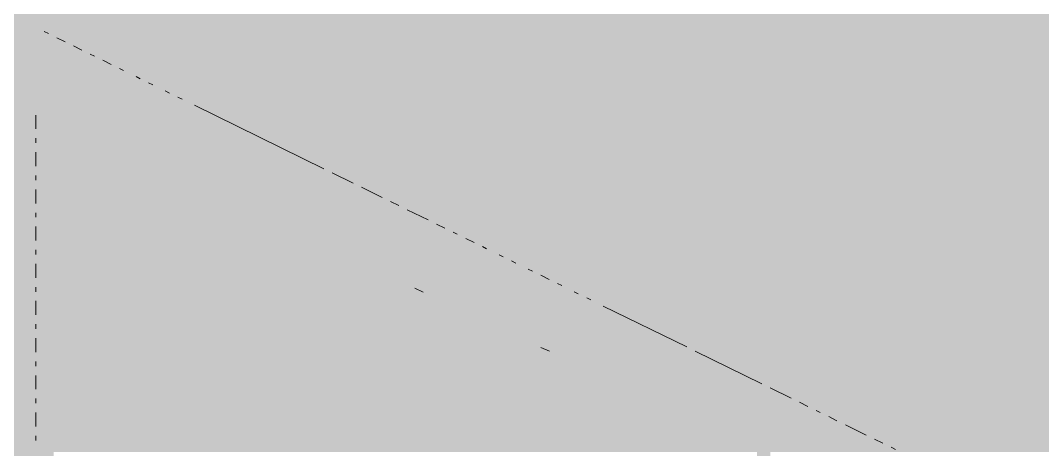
# Paper-space layout '03 3D Building and Roof' of a CAD drawing. Header units: millimetres. Extents: x 5 to 415, y 5 to 292.
# Drawn here: x 149.75 to 162.59, y 245.03 to 250.42 of the extents above; entities that cross this region are included whole.
import ezdxf

# ---------------------------------------------------------------- set-up
doc = ezdxf.new("R2010")
doc.units = ezdxf.units.MM
doc.layers.add('EXISTING', color=7, linetype='Continuous')
doc.layers.add('IMAGES', color=7, linetype='Continuous')

# ---------------------------------------------------------------- blocks, each defined once
blk = doc.blocks.new('SHEET_03')
at = {"layer": 'EXISTING', "color": 250, "lineweight": 9}
for p, q in [((150.054, 250.277), (150.107, 250.251)), ((150.211, 250.2), (150.316, 250.148)), ((150.421, 250.097), (150.526, 250.045)), ((150.63, 249.994), (150.683, 249.968)), ((150.788, 249.917), (150.892, 249.865)), ((150.997, 249.814), (151.049, 249.788)), ((151.207, 249.711), (151.259, 249.685)), ((151.364, 249.634), (151.416, 249.608)), ((151.573, 249.531), (151.626, 249.505)), ((151.73, 249.454), (151.783, 249.428)), ((151.94, 249.351), (153.563, 248.554)), ((149.95, 249.054), (149.95, 249.229)), ((149.95, 248.879), (149.95, 248.937)), ((149.95, 248.587), (149.95, 248.762)), ((149.95, 248.412), (149.95, 248.47)), ((153.668, 248.503), (153.93, 248.374)), ((149.95, 248.12), (149.95, 248.295)), ((154.035, 248.323), (154.297, 248.194)), ((154.401, 248.143), (154.506, 248.091)), ((154.611, 248.04), (154.873, 247.911)), ((149.95, 247.945), (149.95, 248.003)), ((149.95, 247.653), (149.95, 247.828)), ((154.977, 247.86), (155.082, 247.808)), ((155.187, 247.757), (155.239, 247.731)), ((155.344, 247.68), (155.449, 247.628)), ((149.95, 247.478), (149.95, 247.536)), ((155.554, 247.577), (155.606, 247.551)), ((155.763, 247.474), (155.815, 247.448)), ((155.92, 247.397), (155.973, 247.371)), ((149.95, 247.186), (149.95, 247.361)), ((156.13, 247.294), (156.182, 247.268)), ((156.287, 247.217), (156.391, 247.165)), ((149.95, 247.011), (149.95, 247.069)), ((154.704, 247.055), (154.81, 247.006)), ((156.496, 247.114), (156.549, 247.088)), ((156.706, 247.011), (156.758, 246.985)), ((149.95, 246.719), (149.95, 246.894)), ((156.863, 246.934), (156.915, 246.908)), ((157.072, 246.831), (158.12, 246.317)), ((149.95, 246.544), (149.95, 246.602)), ((149.95, 246.252), (149.95, 246.427)), ((156.289, 246.311), (156.395, 246.262)), ((158.225, 246.265), (159.063, 245.854)), ((149.95, 246.077), (149.95, 246.135)), ((149.95, 245.785), (149.95, 245.96)), ((159.167, 245.802), (159.429, 245.674)), ((149.95, 245.61), (149.95, 245.668)), ((159.534, 245.622), (159.639, 245.571)), ((149.95, 245.318), (149.95, 245.493)), ((159.743, 245.52), (159.796, 245.494)), ((159.901, 245.442), (160.005, 245.391)), ((160.11, 245.34), (160.372, 245.211)), ((149.95, 245.143), (149.95, 245.201)), ((160.477, 245.16), (160.581, 245.108)), ((160.686, 245.057), (160.738, 245.031))]:
    blk.add_line(p, q, dxfattribs=at)
at = {"layer": 'IMAGES', "color": 7}
for points in [[(149.671, 250.333), (149.838, 250.333), (149.671, 250.5), (149.838, 250.5)], [(149.838, 250.333), (150.171, 250.333), (149.838, 250.5), (150.171, 250.5)], [(150.171, 250.333), (150.338, 250.333), (150.171, 250.5), (150.338, 250.5)], [(150.338, 250.333), (150.671, 250.333), (150.338, 250.5), (150.671, 250.5)], [(150.671, 250.333), (218.659, 250.333), (150.671, 250.5), (218.659, 250.5)], [(149.671, 250.167), (149.838, 250.167), (149.671, 250.333), (149.838, 250.333)], [(149.838, 250.167), (150.005, 250.167), (149.838, 250.333), (150.005, 250.333)], [(150.005, 250.167), (150.338, 250.167), (150.005, 250.333), (150.338, 250.333)], [(150.338, 250.167), (150.671, 250.167), (150.338, 250.333), (150.671, 250.333)], [(150.671, 250.167), (218.992, 250.167), (150.671, 250.333), (218.992, 250.333)], [(140.84, 250), (149.838, 250), (140.84, 250.167), (149.838, 250.167)], [(149.838, 250), (150.005, 250), (149.838, 250.167), (150.005, 250.167)], [(150.005, 250), (150.171, 250), (150.005, 250.167), (150.171, 250.167)], [(150.171, 250), (150.338, 250), (150.171, 250.167), (150.338, 250.167)], [(150.338, 250), (150.505, 250), (150.338, 250.167), (150.505, 250.167)], [(150.505, 250), (150.671, 250), (150.505, 250.167), (150.671, 250.167)], [(150.671, 250), (151.005, 250), (150.671, 250.167), (151.005, 250.167)], [(151.005, 250), (219.325, 250), (151.005, 250.167), (219.325, 250.167)], [(140.507, 249.833), (150.005, 249.833), (140.507, 250), (150.005, 250)], [(150.005, 249.833), (150.171, 249.833), (150.005, 250), (150.171, 250)], [(150.171, 249.833), (150.338, 249.833), (150.171, 250), (150.338, 250)], [(150.338, 249.833), (150.505, 249.833), (150.338, 250), (150.505, 250)], [(150.505, 249.833), (150.671, 249.833), (150.505, 250), (150.671, 250)], [(150.671, 249.833), (150.838, 249.833), (150.671, 250), (150.838, 250)], [(150.838, 249.833), (151.005, 249.833), (150.838, 250), (151.005, 250)], [(151.005, 249.833), (151.171, 249.833), (151.005, 250), (151.171, 250)], [(151.171, 249.833), (151.338, 249.833), (151.171, 250), (151.338, 250)], [(151.338, 249.833), (219.492, 249.833), (151.338, 250), (219.492, 250)], [(140.173, 249.667), (150.338, 249.667), (140.173, 249.833), (150.338, 249.833)], [(150.338, 249.667), (150.505, 249.667), (150.338, 249.833), (150.505, 249.833)], [(150.505, 249.667), (150.671, 249.667), (150.505, 249.833), (150.671, 249.833)], [(150.671, 249.667), (150.838, 249.667), (150.671, 249.833), (150.838, 249.833)], [(150.838, 249.667), (151.005, 249.667), (150.838, 249.833), (151.005, 249.833)], [(151.005, 249.667), (151.171, 249.667), (151.005, 249.833), (151.171, 249.833)], [(151.171, 249.667), (151.338, 249.667), (151.171, 249.833), (151.338, 249.833)], [(151.338, 249.667), (151.838, 249.667), (151.338, 249.833), (151.838, 249.833)], [(151.838, 249.667), (219.992, 249.667), (151.838, 249.833), (219.992, 249.833)], [(140.007, 249.5), (150.005, 249.5), (140.007, 249.667), (150.005, 249.667)], [(150.005, 249.5), (150.338, 249.5), (150.005, 249.667), (150.338, 249.667)], [(150.338, 249.5), (150.505, 249.5), (150.338, 249.667), (150.505, 249.667)], [(150.505, 249.5), (150.671, 249.5), (150.505, 249.667), (150.671, 249.667)], [(150.671, 249.5), (151.171, 249.5), (150.671, 249.667), (151.171, 249.667)], [(151.171, 249.5), (151.338, 249.5), (151.171, 249.667), (151.338, 249.667)], [(151.338, 249.5), (151.504, 249.5), (151.338, 249.667), (151.504, 249.667)], [(151.504, 249.5), (151.671, 249.5), (151.504, 249.667), (151.671, 249.667)], [(151.671, 249.5), (151.838, 249.5), (151.671, 249.667), (151.838, 249.667)], [(151.838, 249.5), (152.004, 249.5), (151.838, 249.667), (152.004, 249.667)], [(152.004, 249.5), (220.325, 249.5), (152.004, 249.667), (220.325, 249.667)], [(139.507, 249.333), (149.838, 249.333), (139.507, 249.5), (149.838, 249.5)], [(149.838, 249.333), (150.005, 249.333), (149.838, 249.5), (150.005, 249.5)], [(150.005, 249.333), (150.171, 249.333), (150.005, 249.5), (150.171, 249.5)], [(150.171, 249.333), (150.338, 249.333), (150.171, 249.5), (150.338, 249.5)], [(150.338, 249.333), (151.338, 249.333), (150.338, 249.5), (151.338, 249.5)], [(151.338, 249.333), (151.671, 249.333), (151.338, 249.5), (151.671, 249.5)], [(151.671, 249.333), (151.838, 249.333), (151.671, 249.5), (151.838, 249.5)], [(151.838, 249.333), (152.004, 249.333), (151.838, 249.5), (152.004, 249.5)], [(152.004, 249.333), (152.171, 249.333), (152.004, 249.5), (152.171, 249.5)], [(152.171, 249.333), (152.338, 249.333), (152.171, 249.5), (152.338, 249.5)], [(152.338, 249.333), (220.992, 249.333), (152.338, 249.5), (220.992, 249.5)], [(149.671, 249.167), (149.838, 249.167), (149.671, 249.333), (149.838, 249.333)], [(149.838, 249.167), (150.005, 249.167), (149.838, 249.333), (150.005, 249.333)], [(150.005, 249.167), (150.338, 249.167), (150.005, 249.333), (150.338, 249.333)], [(150.338, 249.167), (152.004, 249.167), (150.338, 249.333), (152.004, 249.333)], [(152.004, 249.167), (152.171, 249.167), (152.004, 249.333), (152.171, 249.333)], [(152.171, 249.167), (152.338, 249.167), (152.171, 249.333), (152.338, 249.333)], [(152.338, 249.167), (152.504, 249.167), (152.338, 249.333), (152.504, 249.333)], [(152.504, 249.167), (152.838, 249.167), (152.504, 249.333), (152.838, 249.333)], [(152.838, 249.167), (220.992, 249.167), (152.838, 249.333), (220.992, 249.333)], [(149.671, 240.167), (149.838, 240.167), (149.671, 249.167), (149.838, 249.167)], [(149.838, 240.333), (150.005, 240.333), (149.838, 249.167), (150.005, 249.167)], [(150.005, 240.333), (150.171, 240.333), (150.005, 249.167), (150.171, 249.167)], [(150.171, 249), (150.338, 249), (150.171, 249.167), (150.338, 249.167)], [(150.338, 249), (150.505, 249), (150.338, 249.167), (150.505, 249.167)], [(150.505, 249), (152.171, 249), (150.505, 249.167), (152.171, 249.167)], [(152.171, 249), (152.338, 249), (152.171, 249.167), (152.338, 249.167)], [(152.338, 249), (152.504, 249), (152.338, 249.167), (152.504, 249.167)], [(152.504, 249), (152.838, 249), (152.504, 249.167), (152.838, 249.167)], [(152.838, 249), (153.171, 249), (152.838, 249.167), (153.171, 249.167)], [(153.171, 249), (221.325, 249), (153.171, 249.167), (221.325, 249.167)], [(150.171, 248.833), (150.338, 248.833), (150.171, 249), (150.338, 249)], [(150.338, 248.833), (150.838, 248.833), (150.338, 249), (150.838, 249)], [(150.838, 248.833), (152.504, 248.833), (150.838, 249), (152.504, 249)], [(152.504, 248.833), (152.671, 248.833), (152.504, 249), (152.671, 249)], [(152.671, 248.833), (152.838, 248.833), (152.671, 249), (152.838, 249)], [(152.838, 248.833), (153.004, 248.833), (152.838, 249), (153.004, 249)], [(153.004, 248.833), (153.171, 248.833), (153.004, 249), (153.171, 249)], [(153.171, 248.833), (153.337, 248.833), (153.171, 249), (153.337, 249)], [(153.337, 248.833), (153.504, 248.833), (153.337, 249), (153.504, 249)], [(153.504, 248.833), (221.658, 248.833), (153.504, 249), (221.658, 249)], [(150.171, 248.667), (150.671, 248.667), (150.171, 248.833), (150.671, 248.833)], [(150.671, 248.667), (150.838, 248.667), (150.671, 248.833), (150.838, 248.833)], [(150.838, 248.667), (151.005, 248.667), (150.838, 248.833), (151.005, 248.833)], [(151.005, 248.667), (151.171, 248.667), (151.005, 248.833), (151.171, 248.833)], [(151.171, 248.667), (152.838, 248.667), (151.171, 248.833), (152.838, 248.833)], [(152.838, 248.667), (153.004, 248.667), (152.838, 248.833), (153.004, 248.833)], [(153.004, 248.667), (153.171, 248.667), (153.004, 248.833), (153.171, 248.833)], [(153.171, 248.667), (153.337, 248.667), (153.171, 248.833), (153.337, 248.833)], [(153.337, 248.667), (153.504, 248.667), (153.337, 248.833), (153.504, 248.833)], [(153.504, 248.667), (153.671, 248.667), (153.504, 248.833), (153.671, 248.833)], [(153.671, 248.667), (221.991, 248.667), (153.671, 248.833), (221.991, 248.833)], [(150.171, 248.5), (151.171, 248.5), (150.171, 248.667), (151.171, 248.667)], [(151.171, 248.5), (151.671, 248.5), (151.171, 248.667), (151.671, 248.667)], [(151.671, 248.5), (153.171, 248.5), (151.671, 248.667), (153.171, 248.667)], [(153.171, 248.5), (153.337, 248.5), (153.171, 248.667), (153.337, 248.667)], [(153.337, 248.5), (153.504, 248.5), (153.337, 248.667), (153.504, 248.667)], [(153.504, 248.5), (153.671, 248.5), (153.504, 248.667), (153.671, 248.667)], [(153.671, 248.5), (154.004, 248.5), (153.671, 248.667), (154.004, 248.667)], [(154.004, 248.5), (222.658, 248.5), (154.004, 248.667), (222.658, 248.667)], [(150.171, 248.333), (151.504, 248.333), (150.171, 248.5), (151.504, 248.5)], [(151.504, 248.333), (152.004, 248.333), (151.504, 248.5), (152.004, 248.5)], [(152.004, 248.333), (153.504, 248.333), (152.004, 248.5), (153.504, 248.5)], [(153.504, 248.333), (153.671, 248.333), (153.504, 248.5), (153.671, 248.5)], [(153.671, 248.333), (153.837, 248.333), (153.671, 248.5), (153.837, 248.5)], [(153.837, 248.333), (154.004, 248.333), (153.837, 248.5), (154.004, 248.5)], [(154.004, 248.333), (154.171, 248.333), (154.004, 248.5), (154.171, 248.5)], [(154.171, 248.333), (154.337, 248.333), (154.171, 248.5), (154.337, 248.5)], [(154.337, 248.333), (154.504, 248.333), (154.337, 248.5), (154.504, 248.5)], [(154.504, 248.333), (222.825, 248.333), (154.504, 248.5), (222.825, 248.5)], [(150.171, 248.167), (151.838, 248.167), (150.171, 248.333), (151.838, 248.333)], [(151.838, 248.167), (152.171, 248.167), (151.838, 248.333), (152.171, 248.333)], [(152.171, 248.167), (153.837, 248.167), (152.171, 248.333), (153.837, 248.333)], [(153.837, 248.167), (154.004, 248.167), (153.837, 248.333), (154.004, 248.333)], [(154.004, 248.167), (154.171, 248.167), (154.004, 248.333), (154.171, 248.333)], [(154.171, 248.167), (154.337, 248.167), (154.171, 248.333), (154.337, 248.333)], [(154.337, 248.167), (154.504, 248.167), (154.337, 248.333), (154.504, 248.333)], [(154.504, 248.167), (154.671, 248.167), (154.504, 248.333), (154.671, 248.333)], [(154.671, 248.167), (154.837, 248.167), (154.671, 248.333), (154.837, 248.333)], [(154.837, 248.167), (221.825, 248.167), (154.837, 248.333), (221.825, 248.333)], [(150.171, 248), (152.171, 248), (150.171, 248.167), (152.171, 248.167)], [(152.171, 248), (152.504, 248), (152.171, 248.167), (152.504, 248.167)], [(152.504, 248), (154.171, 248), (152.504, 248.167), (154.171, 248.167)], [(154.171, 248), (154.337, 248), (154.171, 248.167), (154.337, 248.167)], [(154.337, 248), (154.504, 248), (154.337, 248.167), (154.504, 248.167)], [(154.504, 248), (154.837, 248), (154.504, 248.167), (154.837, 248.167)], [(154.837, 248), (155.17, 248), (154.837, 248.167), (155.17, 248.167)], [(155.17, 248), (221.825, 248), (155.17, 248.167), (221.825, 248.167)], [(150.171, 247.833), (152.671, 247.833), (150.171, 248), (152.671, 248)], [(152.671, 247.833), (153.004, 247.833), (152.671, 248), (153.004, 248)], [(153.004, 247.833), (154.504, 247.833), (153.004, 248), (154.504, 248)], [(154.504, 247.833), (154.671, 247.833), (154.504, 248), (154.671, 248)], [(154.671, 247.833), (154.837, 247.833), (154.671, 248), (154.837, 248)], [(154.837, 247.833), (155.004, 247.833), (154.837, 248), (155.004, 248)], [(155.004, 247.833), (155.17, 247.833), (155.004, 248), (155.17, 248)], [(155.17, 247.833), (155.337, 247.833), (155.17, 248), (155.337, 248)], [(155.337, 247.833), (221.658, 247.833), (155.337, 248), (221.658, 248)], [(150.171, 247.667), (153.004, 247.667), (150.171, 247.833), (153.004, 247.833)], [(153.004, 247.667), (153.171, 247.667), (153.004, 247.833), (153.171, 247.833)], [(153.171, 247.667), (153.337, 247.667), (153.171, 247.833), (153.337, 247.833)], [(153.337, 247.667), (154.837, 247.667), (153.337, 247.833), (154.837, 247.833)], [(154.837, 247.667), (155.004, 247.667), (154.837, 247.833), (155.004, 247.833)], [(155.004, 247.667), (155.17, 247.667), (155.004, 247.833), (155.17, 247.833)], [(155.17, 247.667), (155.337, 247.667), (155.17, 247.833), (155.337, 247.833)], [(155.337, 247.667), (155.504, 247.667), (155.337, 247.833), (155.504, 247.833)], [(155.504, 247.667), (155.67, 247.667), (155.504, 247.833), (155.67, 247.833)], [(155.67, 247.667), (155.837, 247.667), (155.67, 247.833), (155.837, 247.833)], [(155.837, 247.667), (221.825, 247.667), (155.837, 247.833), (221.825, 247.833)], [(150.171, 247.5), (153.337, 247.5), (150.171, 247.667), (153.337, 247.667)], [(153.337, 247.5), (153.504, 247.5), (153.337, 247.667), (153.504, 247.667)], [(153.504, 247.333), (153.671, 247.333), (153.504, 247.667), (153.671, 247.667)], [(153.671, 247.5), (155.17, 247.5), (153.671, 247.667), (155.17, 247.667)], [(155.17, 247.5), (155.337, 247.5), (155.17, 247.667), (155.337, 247.667)], [(155.337, 247.5), (155.504, 247.5), (155.337, 247.667), (155.504, 247.667)], [(155.504, 247.5), (155.67, 247.5), (155.504, 247.667), (155.67, 247.667)], [(155.67, 247.5), (155.837, 247.5), (155.67, 247.667), (155.837, 247.667)], [(155.837, 247.5), (156.17, 247.5), (155.837, 247.667), (156.17, 247.667)], [(156.17, 247.5), (221.825, 247.5), (156.17, 247.667), (221.825, 247.667)], [(150.171, 247.333), (153.504, 247.333), (150.171, 247.5), (153.504, 247.5)], [(153.671, 247.333), (153.837, 247.333), (153.671, 247.5), (153.837, 247.5)], [(153.837, 247.333), (154.004, 247.333), (153.837, 247.5), (154.004, 247.5)], [(154.004, 247.333), (155.504, 247.333), (154.004, 247.5), (155.504, 247.5)], [(155.504, 247.333), (155.67, 247.333), (155.504, 247.5), (155.67, 247.5)], [(155.67, 247.333), (155.837, 247.333), (155.67, 247.5), (155.837, 247.5)], [(155.837, 247.333), (156.004, 247.333), (155.837, 247.5), (156.004, 247.5)], [(156.004, 247.333), (156.17, 247.333), (156.004, 247.5), (156.17, 247.5)], [(156.17, 247.333), (156.337, 247.333), (156.17, 247.5), (156.337, 247.5)], [(156.337, 247.333), (156.504, 247.333), (156.337, 247.5), (156.504, 247.5)], [(156.504, 247.333), (221.825, 247.333), (156.504, 247.5), (221.825, 247.5)], [(150.171, 247.167), (154.171, 247.167), (150.171, 247.333), (154.171, 247.333)], [(154.171, 247.167), (154.337, 247.167), (154.171, 247.333), (154.337, 247.333)], [(154.337, 247.167), (154.504, 247.167), (154.337, 247.333), (154.504, 247.333)], [(154.504, 247.167), (155.837, 247.167), (154.504, 247.333), (155.837, 247.333)], [(155.837, 247.167), (156.004, 247.167), (155.837, 247.333), (156.004, 247.333)], [(156.004, 247.167), (156.337, 247.167), (156.004, 247.333), (156.337, 247.333)], [(156.337, 247.167), (156.504, 247.167), (156.337, 247.333), (156.504, 247.333)], [(156.504, 247.167), (156.67, 247.167), (156.504, 247.333), (156.67, 247.333)], [(156.67, 247.167), (221.658, 247.167), (156.67, 247.333), (221.658, 247.333)], [(150.171, 247), (154.504, 247), (150.171, 247.167), (154.504, 247.167)], [(154.504, 247), (154.671, 247), (154.504, 247.167), (154.671, 247.167)], [(154.671, 247), (154.837, 247), (154.671, 247.167), (154.837, 247.167)], [(154.837, 247), (156.17, 247), (154.837, 247.167), (156.17, 247.167)], [(156.17, 247), (156.337, 247), (156.17, 247.167), (156.337, 247.167)], [(156.337, 247), (156.504, 247), (156.337, 247.167), (156.504, 247.167)], [(156.504, 247), (156.67, 247), (156.504, 247.167), (156.67, 247.167)], [(156.67, 247), (156.837, 247), (156.67, 247.167), (156.837, 247.167)], [(156.837, 247), (157.003, 247), (156.837, 247.167), (157.003, 247.167)], [(157.003, 247), (221.825, 247), (157.003, 247.167), (221.825, 247.167)], [(150.171, 246.833), (154.671, 246.833), (150.171, 247), (154.671, 247)], [(154.671, 246.833), (155.17, 246.833), (154.671, 247), (155.17, 247)], [(155.17, 246.833), (156.504, 246.833), (155.17, 247), (156.504, 247)], [(156.504, 246.833), (156.67, 246.833), (156.504, 247), (156.67, 247)], [(156.67, 246.833), (156.837, 246.833), (156.67, 247), (156.837, 247)], [(156.837, 246.833), (157.003, 246.833), (156.837, 247), (157.003, 247)], [(157.003, 246.833), (157.17, 246.833), (157.003, 247), (157.17, 247)], [(157.17, 246.833), (157.503, 246.833), (157.17, 247), (157.503, 247)], [(157.503, 246.833), (221.658, 246.833), (157.503, 247), (221.658, 247)], [(150.171, 246.667), (155.004, 246.667), (150.171, 246.833), (155.004, 246.833)], [(155.004, 246.667), (155.67, 246.667), (155.004, 246.833), (155.67, 246.833)], [(155.67, 246.667), (156.837, 246.667), (155.67, 246.833), (156.837, 246.833)], [(156.837, 246.667), (157.003, 246.667), (156.837, 246.833), (157.003, 246.833)], [(157.003, 246.667), (157.337, 246.667), (157.003, 246.833), (157.337, 246.833)], [(157.337, 246.667), (157.503, 246.667), (157.337, 246.833), (157.503, 246.833)], [(157.503, 246.667), (157.67, 246.667), (157.503, 246.833), (157.67, 246.833)], [(157.67, 246.667), (158.003, 246.667), (157.67, 246.833), (158.003, 246.833)], [(158.003, 246.667), (221.658, 246.667), (158.003, 246.833), (221.658, 246.833)], [(150.171, 246.5), (155.337, 246.5), (150.171, 246.667), (155.337, 246.667)], [(155.337, 246.5), (155.67, 246.5), (155.337, 246.667), (155.67, 246.667)], [(155.67, 246.5), (155.837, 246.5), (155.67, 246.667), (155.837, 246.667)], [(155.837, 246.333), (156.004, 246.333), (155.837, 246.667), (156.004, 246.667)], [(156.004, 246.5), (157.17, 246.5), (156.004, 246.667), (157.17, 246.667)], [(157.17, 246.5), (157.337, 246.5), (157.17, 246.667), (157.337, 246.667)], [(157.337, 246.5), (157.503, 246.5), (157.337, 246.667), (157.503, 246.667)], [(157.503, 246.5), (157.67, 246.5), (157.503, 246.667), (157.67, 246.667)], [(157.67, 246.5), (158.003, 246.5), (157.67, 246.667), (158.003, 246.667)], [(158.003, 246.5), (158.17, 246.5), (158.003, 246.667), (158.17, 246.667)], [(158.17, 246.5), (221.658, 246.5), (158.17, 246.667), (221.658, 246.667)], [(150.171, 246.333), (155.837, 246.333), (150.171, 246.5), (155.837, 246.5)], [(156.004, 246.333), (157.503, 246.333), (156.004, 246.5), (157.503, 246.5)], [(157.503, 246.333), (157.67, 246.333), (157.503, 246.5), (157.67, 246.5)], [(157.67, 246.333), (157.837, 246.333), (157.67, 246.5), (157.837, 246.5)], [(157.837, 246.333), (158.003, 246.333), (157.837, 246.5), (158.003, 246.5)], [(158.003, 246.333), (158.17, 246.333), (158.003, 246.5), (158.17, 246.5)], [(158.17, 246.333), (158.503, 246.333), (158.17, 246.5), (158.503, 246.5)], [(158.503, 246.333), (221.825, 246.333), (158.503, 246.5), (221.825, 246.5)], [(150.171, 246.167), (156.17, 246.167), (150.171, 246.333), (156.17, 246.333)], [(156.17, 246.167), (156.504, 246.167), (156.17, 246.333), (156.504, 246.333)], [(156.504, 246.167), (158.003, 246.167), (156.504, 246.333), (158.003, 246.333)], [(158.003, 246.167), (158.17, 246.167), (158.003, 246.333), (158.17, 246.333)], [(158.17, 246.167), (158.337, 246.167), (158.17, 246.333), (158.337, 246.333)], [(158.337, 246.167), (158.503, 246.167), (158.337, 246.333), (158.503, 246.333)], [(158.503, 246.167), (158.67, 246.167), (158.503, 246.333), (158.67, 246.333)], [(158.67, 246.167), (158.836, 246.167), (158.67, 246.333), (158.836, 246.333)], [(158.836, 246.167), (159.003, 246.167), (158.836, 246.333), (159.003, 246.333)], [(159.003, 246.167), (221.825, 246.167), (159.003, 246.333), (221.825, 246.333)], [(150.171, 246), (156.504, 246), (150.171, 246.167), (156.504, 246.167)], [(156.504, 246), (156.67, 246), (156.504, 246.167), (156.67, 246.167)], [(156.67, 246), (156.837, 246), (156.67, 246.167), (156.837, 246.167)], [(156.837, 246), (158.17, 246), (156.837, 246.167), (158.17, 246.167)], [(158.17, 246), (158.337, 246), (158.17, 246.167), (158.337, 246.167)], [(158.337, 246), (158.503, 246), (158.337, 246.167), (158.503, 246.167)], [(158.503, 246), (158.67, 246), (158.503, 246.167), (158.67, 246.167)], [(158.67, 246), (158.836, 246), (158.67, 246.167), (158.836, 246.167)], [(158.836, 246), (159.003, 246), (158.836, 246.167), (159.003, 246.167)], [(159.003, 246), (159.17, 246), (159.003, 246.167), (159.17, 246.167)], [(159.17, 246), (221.825, 246), (159.17, 246.167), (221.825, 246.167)], [(150.171, 245.833), (157.003, 245.833), (150.171, 246), (157.003, 246)], [(157.003, 245.833), (157.17, 245.833), (157.003, 246), (157.17, 246)], [(157.17, 245.833), (158.503, 245.833), (157.17, 246), (158.503, 246)], [(158.503, 245.833), (158.67, 245.833), (158.503, 246), (158.67, 246)], [(158.67, 245.833), (158.836, 245.833), (158.67, 246), (158.836, 246)], [(158.836, 245.833), (159.003, 245.833), (158.836, 246), (159.003, 246)], [(159.003, 245.833), (159.17, 245.833), (159.003, 246), (159.17, 246)], [(159.17, 245.833), (159.336, 245.833), (159.17, 246), (159.336, 246)], [(159.336, 245.833), (159.503, 245.833), (159.336, 246), (159.503, 246)], [(159.503, 245.833), (221.825, 245.833), (159.503, 246), (221.825, 246)], [(150.171, 245.667), (157.337, 245.667), (150.171, 245.833), (157.337, 245.833)], [(157.337, 245.667), (157.503, 245.667), (157.337, 245.833), (157.503, 245.833)], [(157.503, 245.667), (157.67, 245.667), (157.503, 245.833), (157.67, 245.833)], [(157.67, 245.667), (158.836, 245.667), (157.67, 245.833), (158.836, 245.833)], [(158.836, 245.667), (159.003, 245.667), (158.836, 245.833), (159.003, 245.833)], [(159.003, 245.667), (159.17, 245.667), (159.003, 245.833), (159.17, 245.833)], [(159.17, 245.667), (159.503, 245.667), (159.17, 245.833), (159.503, 245.833)], [(159.503, 245.667), (159.67, 245.667), (159.503, 245.833), (159.67, 245.833)], [(159.67, 245.667), (159.836, 245.667), (159.67, 245.833), (159.836, 245.833)], [(159.836, 245.667), (221.658, 245.667), (159.836, 245.833), (221.658, 245.833)], [(150.171, 245.5), (157.67, 245.5), (150.171, 245.667), (157.67, 245.667)], [(157.67, 245.5), (158.003, 245.5), (157.67, 245.667), (158.003, 245.667)], [(158.003, 245.5), (159.17, 245.5), (158.003, 245.667), (159.17, 245.667)], [(159.17, 245.5), (159.336, 245.5), (159.17, 245.667), (159.336, 245.667)], [(159.336, 245.5), (159.503, 245.5), (159.336, 245.667), (159.503, 245.667)], [(159.503, 245.5), (159.67, 245.5), (159.503, 245.667), (159.67, 245.667)], [(159.67, 245.5), (159.836, 245.5), (159.67, 245.667), (159.836, 245.667)], [(159.836, 245.5), (160.17, 245.5), (159.836, 245.667), (160.17, 245.667)], [(160.17, 245.5), (221.491, 245.5), (160.17, 245.667), (221.491, 245.667)], [(150.171, 245.333), (157.837, 245.333), (150.171, 245.5), (157.837, 245.5)], [(157.837, 245.333), (158.337, 245.333), (157.837, 245.5), (158.337, 245.5)], [(158.337, 245.333), (159.503, 245.333), (158.337, 245.5), (159.503, 245.5)], [(159.503, 245.333), (159.67, 245.333), (159.503, 245.5), (159.67, 245.5)], [(159.67, 245.333), (159.836, 245.333), (159.67, 245.5), (159.836, 245.5)], [(159.836, 245.333), (160.003, 245.333), (159.836, 245.5), (160.003, 245.5)], [(160.003, 245.333), (160.17, 245.333), (160.003, 245.5), (160.17, 245.5)], [(160.17, 245.333), (160.503, 245.333), (160.17, 245.5), (160.503, 245.5)], [(160.503, 245.333), (220.992, 245.333), (160.503, 245.5), (220.992, 245.5)], [(150.171, 245.167), (158.17, 245.167), (150.171, 245.333), (158.17, 245.333)], [(158.17, 245.167), (158.836, 245.167), (158.17, 245.333), (158.836, 245.333)], [(158.836, 245.167), (159.836, 245.167), (158.836, 245.333), (159.836, 245.333)], [(159.836, 245.167), (160.003, 245.167), (159.836, 245.333), (160.003, 245.333)], [(160.003, 245.167), (160.336, 245.167), (160.003, 245.333), (160.336, 245.333)], [(160.336, 245.167), (160.503, 245.167), (160.336, 245.333), (160.503, 245.333)], [(160.503, 245.167), (160.669, 245.167), (160.503, 245.333), (160.669, 245.333)], [(160.669, 245.167), (161.003, 245.167), (160.669, 245.333), (161.003, 245.333)], [(161.003, 245.167), (220.825, 245.167), (161.003, 245.333), (220.825, 245.333)], [(150.171, 245), (158.503, 245), (150.171, 245.167), (158.503, 245.167)], [(158.503, 245), (158.836, 245), (158.503, 245.167), (158.836, 245.167)], [(158.836, 245), (159.003, 245), (158.836, 245.167), (159.003, 245.167)], [(159.003, 244.833), (159.17, 244.833), (159.003, 245.167), (159.17, 245.167)], [(159.17, 245), (160.336, 245), (159.17, 245.167), (160.336, 245.167)], [(160.336, 245), (160.503, 245), (160.336, 245.167), (160.503, 245.167)], [(160.503, 245), (160.669, 245), (160.503, 245.167), (160.669, 245.167)], [(160.669, 245), (161.003, 245), (160.669, 245.167), (161.003, 245.167)], [(161.003, 245), (161.169, 245), (161.003, 245.167), (161.169, 245.167)], [(161.169, 245), (220.158, 245), (161.169, 245.167), (220.158, 245.167)]]:
    blk.add_solid(points, dxfattribs=at)

psp = doc.layouts.new('03 3D Building and Roof')

# ---------------------------------------------------------------- block references
psp.add_blockref('SHEET_03', (0, 0))

doc.saveas('drawing.dxf')
